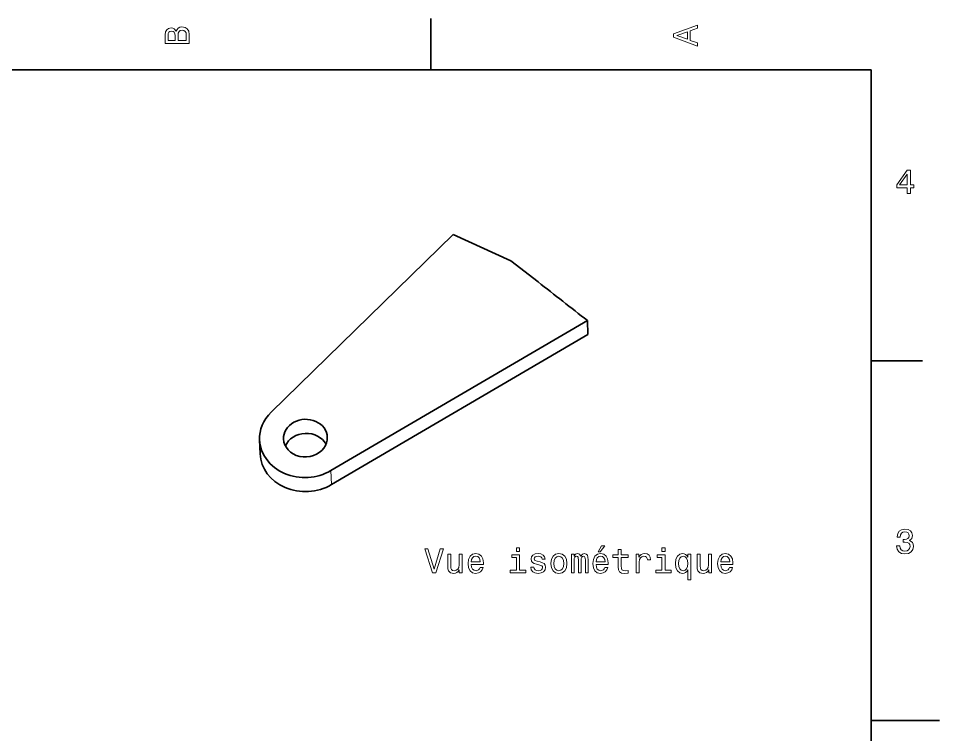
# Model space of a CAD drawing. Extents: x 0 to 297, y 0 to 210.
# Drawn here: x 162.5 to 297, y 103 to 207.5 of the extents above; entities that cross this region are included whole.
import ezdxf

# ---------------------------------------------------------------- set-up
doc = ezdxf.new("R2010")
doc.units = 0

msp = doc.modelspace()

# ---------------------------------------------------------------- linework, layer by layer
at = {"color": 7, "lineweight": 35, "ltscale": 0.1875}
for p, q in [((222.699997, 200), (222.699997, 207.5)), ((287, 157.5), (294.5, 157.5))]:
    msp.add_line(p, q, dxfattribs=at)
at = {"color": 7, "lineweight": 35}
for p, q in [((287, 200), (10, 200)), ((287, 10), (287, 200)), ((199.399719, 150.000732), (225.978897, 175.960022)), ((245.581924, 163.387878), (208.128723, 141.485153)), ((245.66391, 161.339432), (208.210693, 139.436707))]:
    msp.add_line(p, q, dxfattribs=at)
at = {"color": 7, "lineweight": 35, "ltscale": 0.231817}
msp.add_line((234.422256, 172.126953), (225.978897, 175.960022), dxfattribs=at)
at = {"color": 7, "lineweight": 35, "ltscale": 0.125758}
msp.add_line((238.379303, 169.021194), (234.422256, 172.126953), dxfattribs=at)
at = {"color": 7, "lineweight": 35, "ltscale": 0.051252}
for p, q in [((245.581924, 163.387878), (245.66391, 161.339432)), ((197.793106, 143.913498), (197.711136, 145.961945))]:
    msp.add_line(p, q, dxfattribs=at)
at = {"color": 7, "lineweight": 13, "ltscale": 0.051252}
msp.add_line((208.128723, 141.485153), (208.210693, 139.436707), dxfattribs=at)
at = {"color": 7, "lineweight": 35, "ltscale": 0.25}
msp.add_line((287, 105), (297, 105), dxfattribs=at)
at = {"color": 7, "lineweight": 13}
for points in [[(185.542007, 205.630417), (185.249496, 205.983429), (185.052811, 206.074219), (184.81073, 206.104477), (184.432495, 206.03891), (184.160156, 205.842224), (183.993729, 205.524506), (183.933212, 205.080704), (183.933212, 203.835022), (187.433212, 203.835022), (187.433212, 205.151306), (187.36261, 205.620331), (187.155838, 205.968307), (186.828018, 206.185165), (186.384216, 206.260818), (186.08667, 206.215424), (185.839554, 206.094391), (185.65799, 205.897705)], [(261.633209, 203.466858), (261.633209, 203.930847), (260.604401, 204.298996), (260.604401, 205.695969), (261.633209, 206.064133), (261.633209, 206.538193), (258.128174, 205.257217), (258.128174, 204.742798)], [(185.385666, 204.984879), (185.385666, 204.298996), (184.351807, 204.298996), (184.351807, 205.025223), (184.382065, 205.297562), (184.472839, 205.489197), (184.629181, 205.605194), (184.86116, 205.645538), (185.093155, 205.600143), (185.254532, 205.479111), (185.355408, 205.272339)], [(187.014618, 205.095825), (187.014618, 204.298996), (185.809296, 204.298996), (185.809296, 205.050446), (185.844589, 205.368164), (185.9505, 205.595108), (186.132065, 205.731277), (186.394302, 205.776657), (186.671692, 205.731277), (186.863327, 205.605194), (186.979324, 205.393372)], [(260.17572, 204.460388), (258.632477, 205), (260.17572, 205.539627)], [(292.277374, 181.916794), (292.731262, 181.916794), (292.731262, 182.784225), (293.23056, 182.784225), (293.23056, 183.187683), (292.731262, 183.187683), (292.731262, 185.341141), (292.272339, 185.341141), (290.739197, 183.228027), (290.739197, 182.784225), (292.277374, 182.784225)], [(291.162842, 183.187683), (292.277374, 184.756134), (292.277374, 183.187683)], [(290.729126, 130.51622), (290.729126, 130.480911), (290.809814, 129.996765), (291.046844, 129.633652), (291.420044, 129.401657), (291.914276, 129.315933), (292.438782, 129.401657), (292.832153, 129.623566), (293.08429, 129.976593), (293.175079, 130.430481), (293.134735, 130.728027), (293.023773, 130.970108), (292.842224, 131.156708), (292.600159, 131.292877), (292.927948, 131.565216), (293.043945, 131.998932), (292.968292, 132.392303), (292.751434, 132.68985), (292.398407, 132.87645), (291.914276, 132.942017), (291.460388, 132.861313), (291.112396, 132.63942), (290.885468, 132.286392), (290.809814, 131.817368), (290.809814, 131.782074), (291.258636, 131.782074), (291.299011, 132.104828), (291.430115, 132.336823), (291.641937, 132.478027), (291.939484, 132.528473), (292.201721, 132.488113), (292.393372, 132.382217), (292.509369, 132.210739), (292.554749, 131.97876), (292.509369, 131.731628), (292.388336, 131.565216), (292.176514, 131.46434), (291.889069, 131.434082), (291.692383, 131.439133), (291.692383, 131.04071), (291.939484, 131.050797), (292.257202, 131.005417), (292.494232, 130.884369), (292.635468, 130.687683), (292.685883, 130.430481), (292.630402, 130.13797), (292.484161, 129.921112), (292.252167, 129.784943), (291.944519, 129.739563), (291.626801, 129.789993), (291.394806, 129.941284), (291.248566, 130.183365), (291.193085, 130.51622)], [(247.143768, 129.646347), (247.441315, 129.646347), (248.142319, 130.503693), (247.648087, 130.503693)], [(224.081085, 130.075027), (223.203552, 127.094475), (222.300827, 130.075027), (221.821716, 130.075027), (222.951401, 126.569977), (223.455719, 126.569977), (224.560181, 130.075027)], [(227.283524, 129.278183), (226.839722, 129.278183), (226.839722, 127.71479), (226.789291, 127.351677), (226.643036, 127.089432), (226.416092, 126.928047), (226.118546, 126.877617), (225.881516, 126.917961), (225.730209, 127.038994), (225.644485, 127.245766), (225.624313, 127.538277), (225.624313, 129.278183), (225.180511, 129.278183), (225.180511, 127.497932), (225.195633, 127.139862), (225.291458, 126.842308), (225.583969, 126.569977), (226.052979, 126.474159), (226.305145, 126.50946), (226.522003, 126.600235), (226.708603, 126.756577), (226.859894, 126.983521), (226.859894, 126.569977), (227.283524, 126.569977)], [(228.61998, 127.795479), (230.395203, 127.795479), (230.400238, 128.002258), (230.31955, 128.58223), (230.097656, 129.015945), (229.744629, 129.278183), (229.275604, 129.374008), (228.816666, 129.273148), (228.463638, 128.990723), (228.236694, 128.531799), (228.156006, 127.926605), (228.231659, 127.30629), (228.458603, 126.852394), (228.80658, 126.569977), (229.260468, 126.474159), (229.653839, 126.539719), (229.976608, 126.711189), (230.213638, 126.983521), (230.349808, 127.346634), (229.911057, 127.346634), (229.820267, 127.144905), (229.689148, 126.993607), (229.315948, 126.872574), (229.028488, 126.928047), (228.81163, 127.104561), (228.67041, 127.392021), (228.61998, 127.78035)], [(235.660324, 126.943176), (235.660324, 129.187408), (234.520569, 129.187408), (234.520569, 128.809174), (235.216522, 128.809174), (235.216522, 126.943176), (234.308746, 126.943176), (234.308746, 126.569977), (236.578201, 126.569977), (236.578201, 126.943176)], [(235.675461, 130.19101), (235.206436, 130.19101), (235.206436, 129.686691), (235.675461, 129.686691)], [(238.666092, 128.148514), (238.237427, 128.249374), (237.919693, 128.365372), (237.813782, 128.602402), (237.844055, 128.768829), (237.949951, 128.889862), (238.121429, 128.965515), (238.368546, 128.995773), (238.605576, 128.965515), (238.792175, 128.874725), (238.913208, 128.738571), (238.963654, 128.557007), (239.397369, 128.557007), (239.397369, 128.567093), (239.321716, 128.894897), (239.114944, 129.152115), (238.792175, 129.313492), (238.368546, 129.374008), (237.939865, 129.313492), (237.627197, 129.147064), (237.430511, 128.899948), (237.36998, 128.587265), (237.415375, 128.284668), (237.55658, 128.072861), (237.788574, 127.921562), (238.126465, 127.815651), (238.620712, 127.694618), (238.923294, 127.568535), (239.003998, 127.467674), (239.034256, 127.316376), (238.988861, 127.129776), (238.867828, 126.988564), (238.671143, 126.897789), (238.40889, 126.867531), (238.131516, 126.897789), (237.929779, 127.003693), (237.79361, 127.175163), (237.738144, 127.412193), (237.309464, 127.412193), (237.380066, 127.008736), (237.586838, 126.716232), (237.914658, 126.539719), (238.368546, 126.474159), (238.842606, 126.539719), (239.190582, 126.716232), (239.402405, 126.99865), (239.478058, 127.366806), (239.422577, 127.684532), (239.266235, 127.90139), (239.009033, 128.042603)], [(240.244629, 127.921562), (240.325317, 127.30629), (240.557312, 126.852394), (240.925461, 126.569977), (241.419693, 126.474159), (241.90889, 126.569977), (242.277039, 126.847351), (242.509033, 127.301247), (242.594772, 127.921562), (242.509033, 128.536835), (242.277039, 128.995773), (241.90889, 129.273148), (241.419693, 129.374008), (240.925461, 129.273148), (240.557312, 128.990723), (240.325317, 128.536835)], [(243.23526, 126.569977), (243.643768, 126.569977), (243.643768, 128.380493), (243.668976, 128.652832), (243.744629, 128.849518), (243.860626, 128.965515), (244.011917, 129.010895), (244.13295, 128.970551), (244.213654, 128.86969), (244.253998, 128.698212), (244.269119, 128.471268), (244.269119, 126.569977), (244.652405, 126.569977), (244.652405, 128.380493), (244.677628, 128.647781), (244.753265, 128.844467), (244.874313, 128.965515), (245.025604, 129.010895), (245.146637, 128.970551), (245.227341, 128.86969), (245.277771, 128.471268), (245.277771, 126.569977), (245.686264, 126.569977), (245.686264, 128.44101), (245.661057, 128.829346), (245.580353, 129.126892), (245.418976, 129.308456), (245.156738, 129.374008), (244.849091, 129.273148), (244.612061, 128.980637), (244.425461, 129.268097), (244.112778, 129.374008), (243.825317, 129.273148), (243.628632, 128.990723), (243.628632, 129.278183), (243.23526, 129.278183)], [(246.836121, 127.795479), (248.611343, 127.795479), (248.616379, 128.002258), (248.53569, 128.58223), (248.313782, 129.015945), (247.96077, 129.278183), (247.491745, 129.374008), (247.032806, 129.273148), (246.679779, 128.990723), (246.452835, 128.531799), (246.372147, 127.926605), (246.4478, 127.30629), (246.674744, 126.852394), (247.02272, 126.569977), (247.476608, 126.474159), (247.86998, 126.539719), (248.192749, 126.711189), (248.429779, 126.983521), (248.565948, 127.346634), (248.127197, 127.346634), (248.036407, 127.144905), (247.905289, 126.993607), (247.532089, 126.872574), (247.244629, 126.928047), (247.027771, 127.104561), (246.886551, 127.392021), (246.836121, 127.78035)], [(250.078918, 128.809174), (250.078918, 127.452545), (250.109177, 127.013779), (250.250397, 126.711189), (250.532806, 126.534676), (251.011917, 126.474159), (251.536407, 126.499374), (251.536407, 126.88266), (251.153122, 126.852394), (250.805145, 126.892746), (250.618546, 127.018822), (250.537857, 127.230637), (250.52272, 127.528191), (250.52272, 128.809174), (251.536407, 128.809174), (251.536407, 129.187408), (250.52272, 129.187408), (250.52272, 129.979202), (250.078918, 129.979202), (250.078918, 129.187408), (249.312347, 129.187408), (249.312347, 128.809174)], [(252.686264, 126.569977), (253.130066, 126.569977), (253.130066, 128.11824), (253.175461, 128.49144), (253.31163, 128.758743), (253.533524, 128.92012), (253.831085, 128.975601), (254.052979, 128.940292), (254.219406, 128.839432), (254.320267, 128.667953), (254.355576, 128.435974), (254.804413, 128.435974), (254.743896, 128.844467), (254.577484, 129.136978), (254.300095, 129.313492), (253.92186, 129.374008), (253.664658, 129.333664), (253.442749, 129.232803), (253.246063, 129.061325), (253.089722, 128.829346), (253.089722, 129.278183), (252.686264, 129.278183)], [(256.912476, 126.943176), (256.912476, 129.187408), (255.77272, 129.187408), (255.77272, 128.809174), (256.468689, 128.809174), (256.468689, 126.943176), (255.560913, 126.943176), (255.560913, 126.569977), (257.830353, 126.569977), (257.830353, 126.943176)], [(256.927612, 130.19101), (256.458588, 130.19101), (256.458588, 129.686691), (256.927612, 129.686691)], [(260.256165, 128.859604), (260.099792, 129.086548), (259.923309, 129.247925), (259.716522, 129.338715), (259.479492, 129.374008), (259.050812, 129.273148), (258.717957, 128.990723), (258.501099, 128.536835), (258.425446, 127.926605), (258.501099, 127.311333), (258.717957, 126.857437), (259.050812, 126.569977), (259.479492, 126.474159), (259.716522, 126.504417), (259.918243, 126.590149), (260.094757, 126.74649), (260.256165, 126.983521), (260.256165, 125.520988), (260.699951, 125.520988), (260.699951, 129.278183), (260.256165, 129.278183)], [(263.71579, 129.278183), (263.272003, 129.278183), (263.272003, 127.71479), (263.221558, 127.351677), (263.075317, 127.089432), (262.848358, 126.928047), (262.550812, 126.877617), (262.313782, 126.917961), (262.162476, 127.038994), (262.076752, 127.245766), (262.05658, 127.538277), (262.05658, 129.278183), (261.612793, 129.278183), (261.612793, 127.497932), (261.627899, 127.139862), (261.723724, 126.842308), (262.016235, 126.569977), (262.48526, 126.474159), (262.737427, 126.50946), (262.954285, 126.600235), (263.140869, 126.756577), (263.292175, 126.983521), (263.292175, 126.569977), (263.71579, 126.569977)], [(265.052246, 127.795479), (266.827484, 127.795479), (266.83252, 128.002258), (266.751831, 128.58223), (266.529907, 129.015945), (266.17688, 129.278183), (265.707886, 129.374008), (265.248932, 129.273148), (264.895905, 128.990723), (264.668976, 128.531799), (264.588287, 127.926605), (264.66394, 127.30629), (264.890869, 126.852394), (265.238861, 126.569977), (265.692749, 126.474159), (266.086121, 126.539719), (266.408875, 126.711189), (266.645905, 126.983521), (266.782074, 127.346634), (266.343323, 127.346634), (266.252533, 127.144905), (266.121429, 126.993607), (265.74823, 126.872574), (265.460754, 126.928047), (265.243896, 127.104561), (265.102692, 127.392021), (265.052246, 127.78035)], [(228.61998, 128.168686), (228.675461, 128.516663), (228.81163, 128.773865), (229.018402, 128.930206), (229.290741, 128.985687), (229.558029, 128.930206), (229.764801, 128.773865), (229.890884, 128.516663), (229.936264, 128.168686)], [(240.698517, 127.926605), (240.743896, 128.380493), (240.885117, 128.708313), (241.112061, 128.910034), (241.419693, 128.980637), (241.72229, 128.910034), (241.949234, 128.713348), (242.090454, 128.380493), (242.140884, 127.926605), (242.090454, 127.467674), (241.949234, 127.134819), (241.72229, 126.93309), (241.419693, 126.867531), (241.112061, 126.93309), (240.885117, 127.134819), (240.743896, 127.467674)], [(246.836121, 128.168686), (246.891602, 128.516663), (247.027771, 128.773865), (247.234543, 128.930206), (247.506866, 128.985687), (247.77417, 128.930206), (247.980942, 128.773865), (248.107025, 128.516663), (248.152405, 128.168686)], [(258.879333, 127.926605), (258.924744, 128.375458), (259.065948, 128.703262), (259.277771, 128.904999), (259.555145, 128.975601), (259.847656, 128.904999), (260.06955, 128.708313), (260.200684, 128.380493), (260.251099, 127.926605), (260.200684, 127.467674), (260.06955, 127.139862), (259.847656, 126.938133), (259.555145, 126.872574), (259.277771, 126.938133), (259.065948, 127.139862), (258.924744, 127.472717)], [(265.052246, 128.168686), (265.107727, 128.516663), (265.243896, 128.773865), (265.450684, 128.930206), (265.723022, 128.985687), (265.990295, 128.930206), (266.197083, 128.773865), (266.323151, 128.516663), (266.36853, 128.168686)]]:
    msp.add_lwpolyline(points, close=True, dxfattribs=at)
at = {"color": 7, "lineweight": 35}
msp.add_arc((2805.103027, 3443.351318), 4160.445747, 231.907356, 232.033291, dxfattribs=at)
for centre, major_axis, start_param, end_param in [((204.405777, 146.229813), (6.694641, 0.267914), 2.3804794421, 3.1415847713), ((204.405777, 146.229813), (3.197433, 0.12796), 0.0000218481, 3.1416145017), ((204.487747, 144.181366), (3.197433, 0.12796), 0.3822614936, 2.7594811633), ((204.405777, 146.229813), (6.694641, 0.267914), 3.1415847713, 5.2673406053), ((204.405777, 146.229813), (3.197433, 0.12796), 3.1416145017, 5.6832582696), ((204.405777, 146.229813), (3.197433, 0.12796), 5.6832582696, 6.2832071553), ((204.487747, 144.181366), (6.694641, 0.267914), 3.1415847713, 5.2673406053)]:
    msp.add_ellipse(centre, major_axis=major_axis, ratio=0.858674, start_param=start_param, end_param=end_param, dxfattribs=at)

doc.saveas('drawing.dxf')
